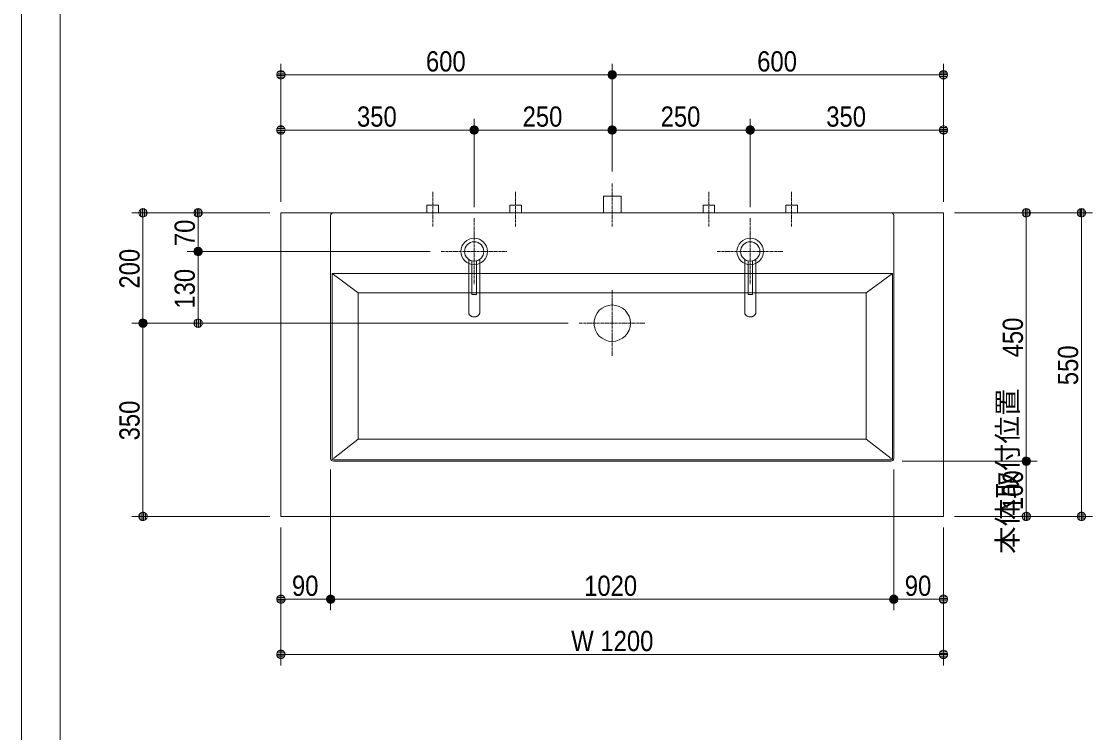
# Model space of a CAD drawing. Units: millimetres, scale not verified. Extents: x -6062 to 6062, y -3045 to 3045.
# Drawn here: x -5788 to -3842, y -812 to 477 of the extents above; entities that cross this region are included whole.
import ezdxf
from ezdxf.enums import TextEntityAlignment as Align

# ---------------------------------------------------------------- set-up
doc = ezdxf.new("R2010")
doc.units = ezdxf.units.MM
doc.header["$LTSCALE"] = 20
doc.linetypes.add('CHAIN1', pattern=[8, 5, -1, 1, -1])
for name, color, linetype, lineweight in [('0-0_1図面枠', 7, 'Continuous', 9), ('0-1_2寸法-1', 7, 'Continuous', 9), ('0-2_0', 7, 'Continuous', 9), ('0-3_2寸法-2', 7, 'Continuous', 9), ('0-4_5ボウル・キャビネット', 7, 'Continuous', 9), ('0-7_4給排水', 7, 'Continuous', 9)]:
    doc.layers.add(name, color=color, linetype=linetype, lineweight=lineweight)
doc.styles.add('ＭＳ Ｐゴシック', font='')
doc.styles.get('ＭＳ Ｐゴシック').set_extended_font_data('MS PGothic')

# ---------------------------------------------------------------- blocks, each defined once
blk = doc.blocks.new('グループ-2')
at = {"layer": '0-0_1図面枠'}
blk.add_lwpolyline([(-80000, 55400), (80000, 55400), (80000, -55400), (-80000, -55400)], close=True, dxfattribs=at)
blk = doc.blocks.new('図面枠')
at = {"layer": '0-0_1図面枠'}
blk.add_blockref('グループ-2', (0, 0), dxfattribs=at)
blk = doc.blocks.new('_Dot')
at = {"layer": '0-2_0'}
for p, q in [((-10, 0), (-20, 0)), ((9.78, 2), (-9.78, 2)), ((7.99, 6), (-7.99, 6)), ((9.16, -3.98), (-9.16, -3.98)), ((6, -7.98), (-6, -7.98))]:
    blk.add_line(p, q, dxfattribs=at)
for points in [[(10, 0), (9.92, 1.25), (9.69, 2.49), (9.3, 3.68), (8.76, 4.82), (8.09, 5.88), (7.29, 6.85), (6.37, 7.71), (5.36, 8.44), (4.26, 9.05), (3.09, 9.51), (1.87, 9.82), (0.63, 9.98), (-0.63, 9.98), (-1.87, 9.82), (-3.09, 9.51), (-4.26, 9.05), (-5.36, 8.44), (-6.37, 7.71), (-7.29, 6.85), (-8.09, 5.88), (-8.76, 4.82), (-9.3, 3.68), (-9.69, 2.49), (-9.92, 1.25), (-10, 0), (0, 0)], [(-10, 0), (-9.92, -1.25), (-9.69, -2.49), (-9.3, -3.68), (-8.76, -4.82), (-8.09, -5.88), (-7.29, -6.85), (-6.37, -7.71), (-5.36, -8.44), (-4.26, -9.05), (-3.09, -9.51), (-1.87, -9.82), (-0.63, -9.98), (0.63, -9.98), (1.87, -9.82), (3.09, -9.51), (4.26, -9.05), (5.36, -8.44), (6.37, -7.71), (7.29, -6.85), (8.09, -5.88), (8.76, -4.82), (9.3, -3.68), (9.69, -2.49), (9.92, -1.25), (10, 0), (0, 0)]]:
    blk.add_lwpolyline(points, close=True, dxfattribs=at)
blk = doc.blocks.new('グループ-6')
at = {"layer": '0-7_4給排水', "linetype": 'CHAIN1'}
blk.add_line((-58600, 2100), (-58600, 3700), dxfattribs=at)
at = {"layer": '0-7_4給排水'}
blk.add_lwpolyline([(-58920, 2600), (-58920, 3200), (-58280, 3200), (-58280, 2600)], dxfattribs=at)
blk = doc.blocks.new('グループ-9')
at = {"layer": '0-4_5ボウル・キャビネット'}
for p, q in [((-68800, -6300), (-68800, 2500)), ((-68700, 2600), (-48500, 2600)), ((-48400, 2500), (-48400, -6300)), ((-67800, -300), (-68750, 400)), ((-49400, -300), (-48450, 400)), ((-67800, -5600), (-68700, -6300)), ((-49400, -5600), (-48500, -6300)), ((-48500, -6350), (-68700, -6350)), ((-48500, -6400), (-68700, -6400))]:
    blk.add_line(p, q, dxfattribs=at)
at = {"layer": '0-4_5ボウル・キャビネット', "linetype": 'CHAIN1'}
for p, q in [((-58600, -200), (-58600, -2600)), ((-59800, -1400), (-57400, -1400))]:
    blk.add_line(p, q, dxfattribs=at)
at = {"layer": '0-4_5ボウル・キャビネット'}
blk.add_lwpolyline([(-68750, -6299.8), (-68750, 400), (-48450, 400), (-48450, -6299.8)], dxfattribs=at)
blk.add_lwpolyline([(-67800, -300), (-49400, -300), (-49400, -5600), (-67800, -5600)], close=True, dxfattribs=at)
blk.add_circle((-58600, -1400), 660, dxfattribs=at)
for centre, radius, start, end in [((-68700, 2500), 100, 90, 180), ((-48500, 2500), 100, 0, 90), ((-68700, -6300), 100, 180, 270), ((-68699.9, -6299.9), 50.1, 179.89814, 269.89778), ((-48500.1, -6299.9), 50.1, 270.10222, 0.10186), ((-48500, -6300), 100, 270, 0)]:
    blk.add_arc(centre, radius, start, end, dxfattribs=at)
blk = doc.blocks.new('グループ-12')
at = {"layer": '0-7_4給排水', "linetype": 'CHAIN1'}
for p, q in [((-63600, 2400), (-63600, 0)), ((-64800, 1200), (-62400, 1200))]:
    blk.add_line(p, q, dxfattribs=at)
at = {"layer": '0-7_4給排水'}
for points in [[(-63800, 912.8), (-63800, -1017.1), (-63799.2, -1030.8), (-63796.7, -1045), (-63792.3, -1059.2), (-63786, -1073.5), (-63777.7, -1087.4), (-63767.4, -1100.9), (-63755.3, -1113.6), (-63741.4, -1125.4), (-63726.1, -1136), (-63709.4, -1145.3), (-63691.9, -1153.2), (-63673.6, -1159.5), (-63655, -1164.4), (-63636.4, -1167.7), (-63618, -1169.7), (-63600, -1170.3), (-63582, -1169.7), (-63563.6, -1167.7), (-63545, -1164.4), (-63526.4, -1159.5), (-63508.1, -1153.2), (-63490.6, -1145.3), (-63473.9, -1136), (-63458.6, -1125.4), (-63444.7, -1113.6), (-63432.6, -1100.9), (-63422.3, -1087.4), (-63414, -1073.5), (-63407.7, -1059.2), (-63403.3, -1045), (-63400.8, -1030.8), (-63400, -1017.1), (-63400, 912.8)], [(-63680, 859.3), (-63680, -360), (-63520, -360), (-63520, 859.3)]]:
    blk.add_lwpolyline(points, dxfattribs=at)
for radius in [480, 350]:
    blk.add_circle((-63600, 1200), radius, dxfattribs=at)
blk = doc.blocks.new('グループ-13')
at = {"layer": '0-7_4給排水', "linetype": 'CHAIN1'}
for p, q in [((-53600, 2400), (-53600, 0)), ((-54800, 1200), (-52400, 1200))]:
    blk.add_line(p, q, dxfattribs=at)
at = {"layer": '0-7_4給排水'}
for points in [[(-53800, 912.8), (-53800, -1017.1), (-53799.2, -1030.8), (-53796.7, -1045), (-53792.3, -1059.2), (-53786, -1073.5), (-53777.7, -1087.4), (-53767.4, -1100.9), (-53755.3, -1113.6), (-53741.4, -1125.4), (-53726.1, -1136), (-53709.4, -1145.3), (-53691.9, -1153.2), (-53673.6, -1159.5), (-53655, -1164.4), (-53636.4, -1167.7), (-53618, -1169.7), (-53600, -1170.3), (-53582, -1169.7), (-53563.6, -1167.7), (-53545, -1164.4), (-53526.4, -1159.5), (-53508.1, -1153.2), (-53490.6, -1145.3), (-53473.9, -1136), (-53458.6, -1125.4), (-53444.7, -1113.6), (-53432.6, -1100.9), (-53422.3, -1087.4), (-53414, -1073.5), (-53407.7, -1059.2), (-53403.3, -1045), (-53400.8, -1030.8), (-53400, -1017.1), (-53400, 912.8)], [(-53680, 859.3), (-53680, -360), (-53520, -360), (-53520, 859.3)]]:
    blk.add_lwpolyline(points, dxfattribs=at)
for radius in [480, 350]:
    blk.add_circle((-53600, 1200), radius, dxfattribs=at)
blk = doc.blocks.new('止水栓_平面_W75')
at = {"layer": '0-7_4給排水', "linetype": 'CHAIN1'}
for p, q in [((-1500, -500), (-1500, 780)), ((1500, -500), (1500, 780))]:
    blk.add_line(p, q, dxfattribs=at)
at = {"layer": '0-7_4給排水'}
for points in [[(-1710, 0), (-1710, 280), (-1290, 280), (-1290, 0)], [(1290, 0), (1290, 280), (1710, 280), (1710, 0)]]:
    blk.add_lwpolyline(points, dxfattribs=at)

msp = doc.modelspace()

# ---------------------------------------------------------------- linework, layer by layer
at = {"layer": '0-0_1図面枠'}
msp.add_line((-5717.5, 1750), (-5717.5, -2420), dxfattribs=at)
at = {"layer": '0-1_2寸法-1'}
for p, q in [((-5317.5, 300), (-5317.5, 400)), ((-4717.5, 300), (-4717.5, 400)), ((-4717.5, 300), (-4717.5, 400)), ((-4117.5, 300), (-4117.5, 400)), ((-4732.51, 380), (-5302.49, 380)), ((-4702.49, 380), (-4132.51, 380)), ((-5317.5, 150), (-5317.5, 300)), ((-4967.5, 140), (-4967.5, 300)), ((-4967.5, 140), (-4967.5, 300)), ((-4717.5, 205), (-4717.5, 300)), ((-4717.5, 205), (-4717.5, 300)), ((-4467.5, 140), (-4467.5, 300)), ((-4467.5, 140), (-4467.5, 300)), ((-4117.5, 150), (-4117.5, 300)), ((-4982.51, 280), (-5302.49, 280)), ((-4952.49, 280), (-4732.51, 280)), ((-4482.51, 280), (-4702.49, 280)), ((-4452.49, 280), (-4132.51, 280)), ((-5487.5, 130), (-5587.5, 130)), ((-5337.5, 130), (-5487.5, 130)), ((-4097.5, 130), (-3947.5, 130)), ((-3947.5, 130), (-3847.5, 130)), ((-5567.5, -54.99), (-5567.5, 114.99)), ((-5467.5, 75.01), (-5467.5, 114.99)), ((-3967.5, -304.99), (-3967.5, 114.99)), ((-3867.5, -404.99), (-3867.5, 114.99)), ((-5047.5, 60), (-5487.5, 60)), ((-5047.5, 60), (-5487.5, 60)), ((-5467.5, 44.99), (-5467.5, -54.99)), ((-5487.5, -70), (-5587.5, -70)), ((-5487.5, -70), (-5587.5, -70)), ((-4797.5, -70), (-5487.5, -70)), ((-5567.5, -85.01), (-5567.5, -404.99)), ((-4192.5, -320), (-3947.5, -320)), ((-4095, -320), (-3947.5, -320)), ((-5227.5, -335), (-5227.5, -590)), ((-4207.5, -335), (-4207.5, -590)), ((-3967.5, -404.99), (-3967.5, -335.01)), ((-5337.5, -420), (-5587.5, -420)), ((-4097.5, -420), (-3947.5, -420)), ((-3947.5, -420), (-3847.5, -420)), ((-5317.5, -440), (-5317.5, -590)), ((-5227.5, -440), (-5227.5, -590)), ((-4207.5, -440), (-4207.5, -590)), ((-4117.5, -440), (-4117.5, -590)), ((-5302.49, -570), (-5242.51, -570)), ((-4222.51, -570), (-5212.49, -570)), ((-4192.49, -570), (-4132.51, -570)), ((-5317.5, -590), (-5317.5, -690)), ((-4117.5, -590), (-4117.5, -690)), ((-4132.51, -670), (-5302.49, -670))]:
    msp.add_line(p, q, dxfattribs=at)
at = {"layer": '0-4_5ボウル・キャビネット'}
msp.add_lwpolyline([(-5317.5, 130), (-4117.5, 130), (-4117.5, -420), (-5317.5, -420)], close=True, dxfattribs=at)

# ---------------------------------------------------------------- block references
at = {"layer": '0-0_1図面枠', "xscale": 0.05, "yscale": 0.05}
msp.add_blockref('図面枠', (-1787.5, 0), dxfattribs=at)
at = {"layer": '0-1_2寸法-1', "xscale": 0.7503418, "yscale": 0.7503418}
for p, rotation in [((-5317.5, 380), 180), ((-4717.5, 380), 180), ((-5317.5, 280), 180), ((-4967.5, 280), 180), ((-4717.5, 280), 180), ((-4467.5, 280), 180), ((-5567.5, 130), 90), ((-5467.5, 130), 90), ((-3967.5, 130), 90), ((-3867.5, 130), 90), ((-5467.5, 60), 270), ((-5467.5, 60), 90), ((-5567.5, -70), 270), ((-5467.5, -70), 270), ((-5567.5, -70), 90), ((-3967.5, -320), 270), ((-3967.5, -320), 90), ((-5567.5, -420), 270), ((-3967.5, -420), 270), ((-3867.5, -420), 270), ((-5317.5, -570), 180), ((-5227.5, -570), 180), ((-4207.5, -570), 180), ((-5317.5, -670), 180)]:
    msp.add_blockref('_Dot', p, dxfattribs=dict(at, rotation=rotation))
for p in [(-4717.5, 380), (-4117.5, 380), (-4967.5, 280), (-4717.5, 280), (-4467.5, 280), (-4117.5, 280), (-5227.5, -570), (-4207.5, -570), (-4117.5, -570), (-4117.5, -670)]:
    msp.add_blockref('_Dot', p, dxfattribs=at)
at = {"layer": '0-4_5ボウル・キャビネット', "xscale": 0.05, "yscale": 0.05}
msp.add_blockref('グループ-9', (-1787.5, 0), dxfattribs=at)
at = {"layer": '0-7_4給排水', "xscale": 0.05, "yscale": 0.05}
for name, p in [('グループ-6', (-1787.5, 0)), ('止水栓_平面_W75', (-4967.5, 130)), ('止水栓_平面_W75', (-4467.5, 130)), ('グループ-12', (-1787.5, 0)), ('グループ-13', (-1787.5, 0))]:
    msp.add_blockref(name, p, dxfattribs=at)

# ---------------------------------------------------------------- texts
at = {"layer": '0-1_2寸法-1', "style": 'ＭＳ Ｐゴシック', "width": 0.9}
for s, height, p in [('600', 36.66, (-5054.88, 375.04)), ('600', 36.66, (-4454.88, 375.04)), ('350', 36.66, (-5179.78, 275.04)), ('250', 36.66, (-4879.78, 275.04)), ('250', 36.66, (-4629.78, 275.04)), ('350', 36.66, (-4329.78, 275.04)), ('90', 36.66, (-5297.58, -574.96)), ('1020', 36.66, (-4768.41, -574.96)), ('90', 36.66, (-4187.58, -574.96)), ('W 1200', 36.69, (-4791.75, -674.96))]:
    msp.add_text(s, height=height, dxfattribs=at).set_placement(p, align=Align.BOTTOM_LEFT)
for s, p in [('70', (-5462.54, 69.63)), ('200', (-5562.54, -7.28)), ('130', (-5462.54, -43.61)), ('450', (-3962.54, -131.89)), ('550', (-3862.54, -182.28)), ('350', (-5562.54, -282.28)), ('100', (-3962.54, -408.61))]:
    msp.add_text(s, height=36.66, rotation=90, dxfattribs=at).set_placement(p, align=Align.BOTTOM_LEFT)
at = {"layer": '0-3_2寸法-2', "style": 'ＭＳ Ｐゴシック'}
msp.add_text('本体取付位置', height=36.66, rotation=90, dxfattribs=at).set_placement((-3972.19, -488.14), align=Align.BOTTOM_LEFT)

doc.saveas('drawing.dxf')
